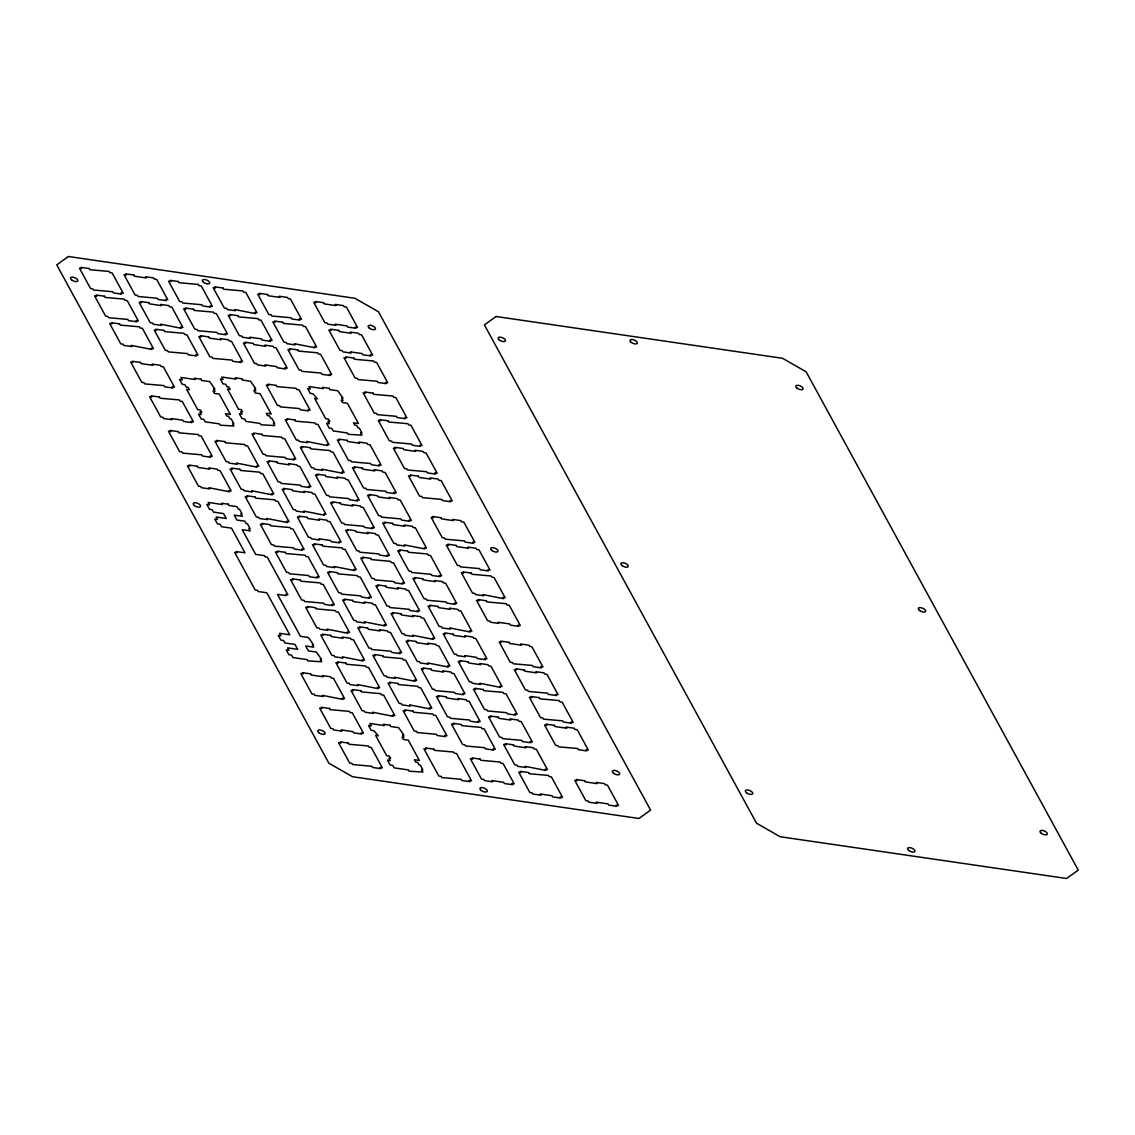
<?xml version="1.0" encoding="UTF-8"?>
<svg xmlns="http://www.w3.org/2000/svg" width="1135" height="1135" viewBox="0 0 1135 1135"><rect width="100%" height="100%" fill="white"/><g stroke="black" fill="none" stroke-linecap="round" stroke-linejoin="round"><path stroke-width="1.5" d="M68.412 256.496L56.75 264.881L328.852 763.188L352.488 776.709L638.934 818.491L650.596 810.106L378.494 311.799L354.872 298.278L68.412 256.496M496.066 316.509L484.404 324.894L756.506 823.201L780.128 836.722L1066.588 878.504L1078.25 870.119L806.148 371.812L782.512 358.291L496.066 316.509M89.282 268.541L81.096 267.335L81.734 268.527L79.45 268.186L90.53 288.489L92.829 288.829L93.467 290.007L112.734 291.723L113.372 292.915L121.573 294.107L120.92 292.929L123.218 293.256L112.124 272.953L109.84 272.627L109.187 271.435L89.92 269.719L89.282 268.541M133.859 275.039L125.673 273.847L126.311 275.025L124.013 274.684L135.108 294.986L137.392 295.327L138.044 296.505L157.311 298.235L157.949 299.413L166.136 300.605L165.497 299.427L167.796 299.753L156.701 279.451L154.417 279.125L153.764 277.947L145.578 276.741L146.216 277.933L134.498 276.216L133.859 275.039M178.422 281.537L170.236 280.345L170.888 281.523L168.59 281.196L179.671 301.499L181.969 301.825L182.621 303.002L201.874 304.733L202.527 305.911L210.713 307.103L210.074 305.925L212.358 306.266L201.278 285.963L198.98 285.623L198.341 284.445L179.075 282.714L178.422 281.537M222.999 288.035L214.813 286.843L215.451 288.02L213.167 287.694L224.248 307.996L226.546 308.323L227.184 309.514L235.385 310.706L234.732 309.529L255.29 313.6L254.637 312.423L256.936 312.763L245.855 292.461L243.557 292.121L242.918 290.943L223.652 289.226L222.999 288.035M267.576 294.547L259.39 293.341L260.029 294.532L257.73 294.192L268.825 314.494L271.123 314.835L271.762 316.012L291.028 317.729L291.667 318.907L299.867 320.113L299.214 318.921L301.513 319.261L290.418 298.959L288.134 298.618L287.481 297.441L279.295 296.249L279.934 297.427L268.215 295.724L267.576 294.547M323.589 302.704L315.402 301.513L316.041 302.69L313.757 302.364L324.837 322.666L327.135 322.993L327.774 324.184L335.96 325.376L335.322 324.199L347.04 325.901L347.693 327.079L355.879 328.27L355.227 327.093L357.525 327.433L346.445 307.131L344.146 306.791L343.494 305.613L335.307 304.421L335.96 305.599L324.241 303.896L323.589 302.704M104.406 296.221L96.205 295.029L96.858 296.207L94.56 295.866L105.64 316.168L107.938 316.509L108.591 317.686L127.844 319.417L128.496 320.595L136.682 321.787L136.044 320.609L138.328 320.935L127.248 300.633L124.949 300.307L124.311 299.129L105.044 297.398L104.406 296.221M148.969 302.719L140.783 301.527L141.435 302.704L139.137 302.378L150.217 322.68L152.516 323.007L153.154 324.184L161.354 325.39L160.702 324.199L181.26 328.285L180.607 327.107L182.905 327.447L171.825 307.145L169.526 306.805L168.888 305.627L160.688 304.435L161.34 305.613L149.621 303.896L148.969 302.719M193.546 309.217L185.36 308.025L185.998 309.202L183.714 308.876L194.794 329.178L197.093 329.505L197.731 330.696L216.998 332.413L217.636 333.591L225.837 334.782L225.184 333.605L227.482 333.945L216.388 313.643L214.104 313.303L213.451 312.125L194.184 310.408L193.546 309.217M238.123 315.729L229.937 314.523L230.575 315.714L228.277 315.374L239.371 335.676L241.656 336.017L242.308 337.194L250.494 338.386L249.856 337.209L261.575 338.911L262.213 340.103L270.4 341.294L269.761 340.103L272.059 340.443L260.965 320.141L258.681 319.815L258.028 318.623L238.761 316.906L238.123 315.729M282.686 322.226L274.5 321.035L275.152 322.212L272.854 321.872L283.934 342.174L286.233 342.515L286.885 343.692L295.072 344.884L294.419 343.706L314.977 347.792L314.338 346.615L316.622 346.941L305.542 326.639L303.244 326.312L302.605 325.121L283.339 323.404L282.686 322.226M338.712 330.398L330.512 329.193L331.165 330.384L328.866 330.044L339.961 350.346L342.245 350.687L342.898 351.864L351.084 353.056L350.445 351.878L362.164 353.581L362.803 354.773L370.989 355.964L370.351 354.787L372.649 355.113L361.554 334.811L359.256 334.484L358.617 333.293L350.431 332.101L351.07 333.279L339.351 331.576L338.712 330.398M119.515 323.901L111.329 322.709L111.968 323.886L109.684 323.56L120.764 343.862L123.062 344.189L123.701 345.366L131.887 346.572L131.249 345.38L151.806 349.466L151.154 348.289L153.452 348.629L142.372 328.327L140.073 327.987L139.421 326.809L120.168 325.078L119.515 323.901M164.093 330.398L155.906 329.207L156.545 330.384L154.246 330.058L165.341 350.36L167.625 350.687L168.278 351.878L187.545 353.595L188.183 354.773L196.369 355.979L195.731 354.787L198.029 355.127L186.934 334.825L184.65 334.484L183.998 333.307L164.731 331.59L164.093 330.398M208.67 336.911L200.469 335.705L201.122 336.896L198.824 336.556L209.904 356.858L212.202 357.199L212.855 358.376L232.107 360.093L232.76 361.285L240.946 362.476L240.308 361.285L242.592 361.625L231.512 341.323L229.213 340.997L228.575 339.805L220.389 338.613L221.027 339.791L209.308 338.088L208.67 336.911M253.233 343.408L245.046 342.217L245.685 343.394L243.401 343.054L254.481 363.356L256.78 363.697L257.418 364.874L265.618 366.066L264.966 364.888L276.685 366.605L277.337 367.783L285.523 368.974L284.871 367.797L287.169 368.123L276.089 347.821L273.79 347.494L273.152 346.317L264.952 345.111L265.604 346.303L253.885 344.586L253.233 343.408M297.81 349.906L289.624 348.715L290.262 349.892L287.978 349.566L299.058 369.854L301.357 370.194L301.995 371.372L321.262 373.103L321.9 374.28L330.101 375.472L329.448 374.295L331.746 374.635L320.652 354.333L318.368 353.992L317.715 352.815L298.448 351.084L297.81 349.906M353.822 358.078L345.636 356.887L346.274 358.064L343.99 357.724L355.071 378.026L357.369 378.366L358.007 379.544L377.274 381.275L377.927 382.452L386.113 383.644L385.46 382.467L387.759 382.793L376.678 362.491L374.38 362.164L373.741 360.987L354.475 359.256L353.822 358.078M372.975 393.15L364.789 391.944L365.427 393.136L363.129 392.795L374.224 413.097L376.508 413.424L377.16 414.615L396.427 416.332L397.066 417.51L405.252 418.716L404.613 417.524L406.912 417.864L395.817 397.562L393.533 397.222L392.88 396.044L373.614 394.327L372.975 393.15M329.093 388.312L322.553 387.347L323.262 388.638L309.004 386.567L310.323 389.007L307.656 388.61L310.281 393.405L312.948 393.802L317.417 398.867L314.679 398.47L325.759 418.772L328.497 419.17L329.788 421.525L327.944 421.255L329.278 423.695L326.596 423.312L329.221 428.108L331.902 428.491L333.222 430.931L347.494 433.017L348.19 434.308L361.994 435.131L360.66 432.69L361.909 432.875L359.284 428.079L358.036 427.895L356.716 425.455L354.815 425.185L353.524 422.816L358.447 423.539L347.367 403.237L342.43 402.514L341.138 400.158L343.04 400.428L341.72 397.988L342.969 398.172L337.762 390.752L329.803 389.603L329.093 388.312M140.556 362.434L132.369 361.228L133.008 362.42L130.709 362.079L141.804 382.381L144.088 382.722L144.741 383.9L164.007 385.616L164.646 386.794L172.832 388L172.194 386.808L174.492 387.148L163.397 366.846L161.113 366.506L160.461 365.328L152.274 364.136L152.913 365.314L141.194 363.611L140.556 362.434M241.84 378.764L235.3 377.813L236.009 379.104L221.736 377.019L223.07 379.459L220.403 379.062L223.013 383.871L225.695 384.254L227.028 386.695L228.859 386.964L230.15 389.319L227.426 388.922L238.506 409.224L241.244 409.622L242.535 411.991L240.691 411.721L242.025 414.147L239.343 413.764L241.968 418.56L244.635 418.957L245.969 421.383L260.227 423.469L260.936 424.76L274.727 425.582L273.407 423.142L274.656 423.327L272.031 418.531L270.783 418.347L269.449 415.907L267.548 415.637L266.257 413.268L271.194 413.991L260.114 393.689L255.176 392.965L253.885 390.61L255.786 390.88L254.453 388.454L255.701 388.638L250.509 381.218L242.535 380.055L241.84 378.764M276.16 385.389L267.974 384.197L268.626 385.375L266.328 385.049L277.408 405.351L279.707 405.677L280.345 406.869L299.612 408.586L300.264 409.763L308.45 410.955L307.798 409.778L310.096 410.118L299.016 389.816L296.717 389.475L296.079 388.298L276.812 386.581L276.16 385.389M201.037 379.189L194.511 378.225L195.206 379.516L180.947 377.444L182.281 379.87L179.6 379.487L182.224 384.283L184.891 384.68L186.225 387.106L188.07 387.376L189.361 389.745L186.622 389.348L197.717 409.65L200.441 410.047L201.732 412.402L199.888 412.133L201.221 414.573L198.554 414.19L201.165 418.985L203.846 419.368L205.18 421.809L219.438 423.894L220.147 425.185L233.938 426.008L232.604 423.568L233.853 423.752L231.242 418.957L229.994 418.772L228.66 416.332L226.759 416.048L225.468 413.693L230.405 414.417L219.31 394.115L214.387 393.391L213.096 391.036L214.997 391.305L213.664 388.865L214.912 389.05L209.705 381.63L201.746 380.48L201.037 379.189M388.085 420.83L379.899 419.638L380.551 420.815L378.253 420.475L389.333 440.777L391.632 441.118L392.27 442.295L411.537 444.012L412.189 445.204L420.376 446.395L419.737 445.218L422.021 445.544L410.941 425.242L408.643 424.916L408.004 423.724L388.738 422.007L388.085 420.83M159.453 397.037L151.267 395.831L151.906 397.023L149.607 396.683L160.702 416.985L162.986 417.325L163.639 418.503L171.825 419.695L171.186 418.517L182.905 420.22L183.544 421.411L191.73 422.603L191.091 421.411L193.39 421.752L182.295 401.449L180.011 401.123L179.358 399.931L160.092 398.215L159.453 397.037M295.057 419.993L286.871 418.801L287.51 419.978L285.225 419.652L296.306 439.954L298.604 440.281L299.243 441.472L307.443 442.664L306.791 441.487L327.348 445.558L326.696 444.381L328.994 444.721L317.913 424.419L315.615 424.079L314.977 422.901L295.71 421.184L295.057 419.993M347.197 440.337L338.996 439.146L339.649 440.323L337.35 439.997L348.445 460.299L350.729 460.626L351.382 461.803L370.648 463.534L371.287 464.712L379.473 465.903L378.835 464.726L381.133 465.066L370.038 444.764L367.74 444.423L367.102 443.246L358.915 442.054L359.554 443.232L347.835 441.515L347.197 440.337M403.209 448.509L395.023 447.318L395.661 448.495L393.363 448.169L404.457 468.457L406.741 468.798L407.394 469.975L426.661 471.706L427.299 472.884L435.499 474.075L434.847 472.898L437.145 473.224L426.051 452.936L423.766 452.595L423.114 451.418L414.928 450.226L415.566 451.404L403.847 449.687L403.209 448.509M261.83 434.265L253.63 433.059L254.283 434.251L251.984 433.91L263.079 454.213L265.363 454.553L266.016 455.731L285.282 457.448L285.921 458.625L294.107 459.831L293.468 458.639L295.753 458.98L284.672 438.677L282.374 438.337L281.735 437.159L262.469 435.443L261.83 434.265M310.181 447.687L301.981 446.481L302.634 447.672L300.335 447.332L311.43 467.634L313.714 467.975L314.367 469.152L322.553 470.344L321.914 469.166L342.458 473.252L341.819 472.061L344.118 472.401L333.023 452.099L330.725 451.773L330.086 450.581L310.82 448.864L310.181 447.687M178.351 431.64L170.151 430.449L170.803 431.626L168.505 431.286L179.6 451.588L181.884 451.929L182.536 453.106L201.803 454.823L202.441 456.015L210.628 457.206L209.989 456.029L212.273 456.355L201.193 436.053L198.895 435.726L198.256 434.535L178.989 432.818L178.351 431.64M224.815 441.6L216.615 440.408L217.267 441.586L214.969 441.245L226.064 461.548L228.348 461.888L229 463.066L237.187 464.258L236.534 463.08L257.092 467.166L256.453 465.988L258.737 466.315L247.657 446.012L245.359 445.686L244.72 444.509L225.454 442.778L224.815 441.6M362.306 468.017L354.12 466.826L354.758 468.017L352.474 467.677L363.555 487.979L365.853 488.305L366.491 489.497L385.758 491.214L386.411 492.391L394.597 493.597L393.944 492.406L396.243 492.746L385.162 472.444L382.864 472.103L382.225 470.926L374.025 469.734L374.678 470.911L362.959 469.209L362.306 468.017M418.318 476.189L410.132 474.998L410.785 476.175L408.487 475.849L419.567 496.151L421.865 496.477L422.504 497.669L441.77 499.386L442.423 500.563L450.609 501.755L449.971 500.578L452.255 500.918L441.174 480.616L438.876 480.275L438.238 479.098L430.037 477.906L430.69 479.084L418.971 477.381L418.318 476.189M276.94 461.945L268.754 460.753L269.392 461.931L267.108 461.59L278.189 481.893L280.487 482.233L281.125 483.411L300.392 485.127L301.045 486.319L309.231 487.511L308.578 486.333L310.877 486.66L299.796 466.357L297.498 466.031L296.845 464.839L288.659 463.647L289.311 464.839L277.593 463.123L276.94 461.945M325.291 475.366L317.105 474.175L317.743 475.352L315.459 475.012L326.539 495.314L328.838 495.654L329.476 496.832L348.743 498.563L349.396 499.74L357.582 500.932L356.929 499.755L359.227 500.081L348.147 479.779L345.849 479.452L345.21 478.275L337.01 477.069L337.662 478.261L325.944 476.544L325.291 475.366M239.925 469.28L231.739 468.088L232.377 469.266L230.093 468.939L241.173 489.242L243.472 489.568L244.11 490.746L252.296 491.952L251.658 490.76L272.216 494.846L271.563 493.668L273.861 494.009L262.781 473.706L260.482 473.366L259.83 472.188L240.577 470.458L239.925 469.28M197.249 466.244L189.048 465.052L189.701 466.23L187.403 465.889L198.483 486.191L200.781 486.532L201.434 487.709L209.62 488.901L208.968 487.724L229.525 491.81L228.887 490.632L231.171 490.958L220.091 470.656L217.792 470.33L217.154 469.138L208.968 467.946L209.606 469.138L197.887 467.421L197.249 466.244M377.43 495.711L369.23 494.519L369.882 495.697L367.584 495.357L378.679 515.659L380.963 515.999L381.615 517.177L400.882 518.894L401.52 520.085L409.707 521.277L409.068 520.1L411.367 520.426L400.272 500.124L397.988 499.797L397.335 498.606L389.149 497.414L389.787 498.591L378.069 496.889L377.43 495.711M292.064 489.625L283.863 488.433L284.516 489.611L282.218 489.284L293.312 509.572L295.597 509.913L296.249 511.091L304.435 512.296L303.783 511.105L324.34 515.191L323.702 514.013L326 514.354L314.906 494.051L312.607 493.711L311.969 492.533L303.783 491.341L304.421 492.519L292.702 490.802L292.064 489.625M340.415 503.046L332.229 501.854L332.867 503.032L330.569 502.706L341.663 523.008L343.948 523.334L344.6 524.512L363.867 526.243L364.505 527.42L372.691 528.612L372.053 527.434L374.351 527.775L363.257 507.473L360.973 507.132L360.32 505.955L352.134 504.763L352.772 505.94L341.053 504.224L340.415 503.046M441.004 517.716L432.804 516.524L433.456 517.702L431.158 517.376L442.253 537.678L444.537 538.004L445.19 539.182L464.456 540.913L465.095 542.09L473.281 543.282L472.642 542.104L474.941 542.445L463.846 522.143L461.548 521.802L460.909 520.624L452.723 519.433L453.362 520.61L441.643 518.894L441.004 517.716M255.049 496.96L246.848 495.768L247.501 496.96L245.203 496.619L256.297 516.922L258.581 517.248L259.234 518.44L267.42 519.631L266.782 518.454L287.325 522.54L286.687 521.348L288.985 521.689L277.891 501.386L275.592 501.046L274.954 499.868L255.687 498.151L255.049 496.96M392.54 523.391L384.354 522.199L384.992 523.377L382.708 523.036L393.788 543.339L396.087 543.679L396.725 544.857L404.925 546.048L404.273 544.871L424.83 548.957L424.178 547.779L426.476 548.106L415.396 527.803L413.097 527.477L412.459 526.299L404.259 525.094L404.911 526.285L393.192 524.569L392.54 523.391M228.277 504.181L221.736 503.231L222.446 504.522L208.173 502.436L209.507 504.876L206.84 504.479L209.45 509.274L212.132 509.672L213.465 512.112L223.567 513.573L226.248 518.496L216.147 517.021L217.466 519.447L214.799 519.064L217.423 523.859L220.091 524.256L221.424 526.683L231.526 528.158L244.99 552.83L236.293 551.553L236.931 552.731L234.647 552.404L255.176 590.001L257.475 590.342L258.113 591.519L266.824 592.796L289.737 634.763L279.636 633.287L280.969 635.728L278.288 635.33L280.912 640.126L283.58 640.523L284.913 642.963L295.015 644.425L297.696 649.333L287.595 647.872L288.928 650.298L286.247 649.915L288.872 654.711L291.539 655.108L292.873 657.534L307.145 659.619L307.84 660.91L321.645 661.733L320.311 659.293L321.56 659.478L316.353 652.058L308.394 650.894L305.712 645.985L313.671 647.149L312.352 644.723L313.6 644.893L308.394 637.487L300.434 636.324L277.522 594.357L286.219 595.62L285.566 594.442L287.864 594.768L267.335 557.172L265.037 556.831L264.398 555.653L255.687 554.391L242.223 529.719L250.182 530.882L248.863 528.442L250.097 528.626L247.487 523.831L246.238 523.646L244.905 521.206L236.945 520.043L234.264 515.134L242.223 516.297L240.89 513.871L242.138 514.041L239.528 509.246L238.279 509.062L236.945 506.636L228.986 505.472L228.277 504.181M307.174 517.305L298.987 516.113L299.626 517.29L297.342 516.964L308.422 537.266L310.72 537.593L311.359 538.784L319.545 539.976L318.907 538.799L330.625 540.501L331.278 541.679L339.464 542.87L338.812 541.693L341.11 542.033L330.03 521.731L327.731 521.391L327.079 520.213L318.892 519.021L319.545 520.199L307.826 518.496L307.174 517.305M355.525 530.726L347.338 529.534L347.991 530.712L345.693 530.385L356.773 550.688L359.071 551.014L359.71 552.206L378.976 553.923L379.629 555.1L387.815 556.292L387.163 555.114L389.461 555.455L378.381 535.152L376.082 534.812L375.444 533.634L367.243 532.443L367.896 533.62L356.177 531.918L355.525 530.726M456.114 545.396L447.928 544.204L448.566 545.382L446.282 545.055L457.362 565.358L459.661 565.684L460.299 566.876L479.566 568.592L480.219 569.77L488.405 570.976L487.752 569.784L490.05 570.125L478.97 549.822L476.672 549.482L476.033 548.304L467.833 547.113L468.485 548.29L456.767 546.588L456.114 545.396M270.158 524.654L261.972 523.462L262.611 524.64L260.326 524.299L271.407 544.601L273.705 544.942L274.344 546.119L293.61 547.836L294.263 549.028L302.449 550.22L301.796 549.042L304.095 549.368L293.014 529.066L290.716 528.74L290.078 527.548L270.811 525.831L270.158 524.654M407.664 551.071L399.477 549.879L400.116 551.057L397.817 550.73L408.912 571.033L411.196 571.359L411.849 572.537L431.116 574.267L431.754 575.445L439.94 576.637L439.302 575.459L441.6 575.8L430.505 555.497L428.221 555.157L427.569 553.979L408.302 552.248L407.664 551.071M322.297 544.999L314.097 543.793L314.75 544.984L312.451 544.644L323.546 564.946L325.83 565.287L326.483 566.464L334.669 567.656L334.03 566.478L354.574 570.565L353.936 569.373L356.234 569.713L345.139 549.411L342.841 549.085L342.202 547.893L322.936 546.176L322.297 544.999M370.648 558.42L362.462 557.214L363.101 558.406L360.802 558.065L371.897 578.368L374.181 578.708L374.834 579.886L394.1 581.602L394.739 582.794L402.925 583.986L402.287 582.794L404.585 583.135L393.49 562.832L391.206 562.506L390.553 561.314L371.287 559.598L370.648 558.42M471.238 573.09L463.037 571.884L463.69 573.076L461.392 572.735L472.486 593.038L474.77 593.378L475.423 594.556L483.609 595.747L482.971 594.57L503.514 598.656L502.876 597.478L505.174 597.804L494.08 577.502L491.795 577.176L491.143 575.984L471.876 574.267L471.238 573.09M285.282 552.334L277.082 551.142L277.734 552.319L275.436 551.979L286.531 572.281L288.815 572.622L289.468 573.799L308.734 575.53L309.373 576.708L317.559 577.899L316.92 576.722L319.219 577.048L308.124 556.76L305.826 556.42L305.187 555.242L285.921 553.511L285.282 552.334M422.773 578.751L414.587 577.559L415.24 578.751L412.941 578.41L424.022 598.712L426.32 599.039L426.959 600.231L446.225 601.947L446.878 603.125L455.064 604.331L454.411 603.139L456.71 603.48L445.629 583.177L443.331 582.837L442.693 581.659L434.492 580.467L435.145 581.645L423.426 579.942L422.773 578.751M337.407 572.678L329.221 571.487L329.859 572.664L327.575 572.324L338.656 592.626L340.954 592.967L341.592 594.144L360.859 595.875L361.512 597.053L369.698 598.244L369.045 597.067L371.344 597.393L360.263 577.091L357.965 576.764L357.326 575.587L338.06 573.856L337.407 572.678M385.758 586.1L377.572 584.908L378.225 586.086L375.926 585.745L387.007 606.047L389.305 606.388L389.943 607.566L409.21 609.296L409.863 610.474L418.049 611.666L417.396 610.488L419.695 610.814L408.614 590.512L406.316 590.186L405.677 589.008L397.477 587.802L398.13 588.994L386.411 587.277L385.758 586.1M486.348 600.77L478.161 599.578L478.8 600.755L476.516 600.415L487.596 620.717L489.894 621.058L490.533 622.235L498.733 623.427L498.081 622.25L509.799 623.966L510.452 625.144L518.638 626.336L517.986 625.158L520.284 625.484L509.204 605.182L506.905 604.856L506.267 603.678L487 601.947L486.348 600.77M300.392 580.013L292.206 578.822L292.844 579.999L290.56 579.673L301.64 599.975L303.939 600.302L304.577 601.493L323.844 603.21L324.496 604.387L332.683 605.579L332.03 604.402L334.328 604.742L323.248 584.44L320.95 584.099L320.311 582.922L301.045 581.205L300.392 580.013M437.897 606.445L429.711 605.253L430.349 606.43L428.051 606.09L439.146 626.392L441.43 626.733L442.083 627.91L450.269 629.102L449.63 627.925L470.174 632.011L469.535 630.833L471.834 631.159L460.739 610.857L458.455 610.531L457.802 609.339L449.616 608.147L450.255 609.325L438.536 607.622L437.897 606.445M352.531 600.358L344.331 599.166L344.983 600.344L342.685 600.018L353.779 620.32L356.064 620.646L356.716 621.824L364.902 623.03L364.264 621.838L384.808 625.924L384.169 624.747L386.467 625.087L375.373 604.785L373.089 604.444L372.436 603.267L364.25 602.075L364.888 603.252L353.169 601.536L352.531 600.358M400.882 613.78L392.696 612.588L393.334 613.765L391.036 613.439L402.13 633.741L404.415 634.068L405.067 635.245L413.253 636.451L412.615 635.26L433.159 639.346L432.52 638.168L434.819 638.508L423.724 618.206L421.44 617.866L420.787 616.688L412.601 615.496L413.239 616.674L401.52 614.957L400.882 613.78M315.516 607.707L307.33 606.501L307.968 607.693L305.67 607.353L316.764 627.655L319.048 627.995L319.701 629.173L327.887 630.365L327.249 629.187L347.792 633.273L347.154 632.082L349.452 632.422L338.358 612.12L336.073 611.779L335.421 610.602L316.154 608.885L315.516 607.707M453.007 634.124L444.821 632.933L445.473 634.11L443.175 633.77L454.255 654.072L456.554 654.413L457.192 655.59L465.393 656.782L464.74 655.604L476.459 657.321L477.111 658.499L485.298 659.69L484.645 658.513L486.943 658.839L475.863 638.537L473.565 638.21L472.926 637.033L464.726 635.827L465.378 637.019L453.659 635.302L453.007 634.124M509.033 642.297L500.833 641.105L501.486 642.282L499.187 641.942L510.268 662.244L512.566 662.585L513.219 663.762L532.471 665.479L533.124 666.671L541.31 667.862L540.671 666.685L542.956 667.011L531.875 646.709L529.577 646.383L528.938 645.191L520.752 643.999L521.391 645.191L509.672 643.474L509.033 642.297M367.641 628.038L359.454 626.846L360.093 628.024L357.809 627.698L368.889 648L371.188 648.326L371.826 649.518L391.093 651.235L391.745 652.412L399.931 653.604L399.279 652.426L401.577 652.767L390.497 632.465L388.198 632.124L387.56 630.947L379.36 629.755L380.012 630.932L368.293 629.23L367.641 628.038M415.992 641.459L407.805 640.268L408.458 641.445L406.16 641.119L417.24 661.421L419.539 661.748L420.177 662.939L428.377 664.131L427.725 662.953L448.282 667.039L447.644 665.848L449.928 666.188L438.848 645.886L436.549 645.545L435.911 644.368L427.711 643.176L428.363 644.354L416.644 642.651L415.992 641.459M330.625 635.387L322.439 634.195L323.092 635.373L320.794 635.033L331.874 655.335L334.172 655.675L334.811 656.853L343.011 658.045L342.359 656.867L362.916 660.953L362.264 659.775L364.562 660.102L353.482 639.799L351.183 639.473L350.545 638.281L342.344 637.09L342.997 638.281L331.278 636.565L330.625 635.387M468.131 661.804L459.945 660.613L460.583 661.79L458.285 661.464L469.379 681.766L471.663 682.092L472.316 683.27L480.502 684.476L479.864 683.284L500.407 687.37L499.769 686.193L502.067 686.533L490.973 666.231L488.688 665.89L488.036 664.713L479.85 663.521L480.488 664.699L468.769 662.996L468.131 661.804M524.143 669.976L515.957 668.785L516.595 669.962L514.311 669.636L525.391 689.924L527.69 690.264L528.328 691.442L547.595 693.173L548.233 694.35L556.434 695.542L555.781 694.365L558.08 694.705L546.999 674.403L544.701 674.062L544.048 672.885L535.862 671.693L536.514 672.871L524.796 671.154L524.143 669.976M382.765 655.732L374.578 654.526L375.217 655.718L372.918 655.377L384.013 675.68L386.297 676.02L386.95 677.198L395.136 678.389L394.498 677.212L415.041 681.298L414.403 680.106L416.701 680.447L405.606 660.144L403.322 659.818L402.67 658.626L383.403 656.91L382.765 655.732M431.116 669.153L422.929 667.947L423.568 669.139L421.269 668.799L432.364 689.101L434.648 689.442L435.301 690.619L454.567 692.336L455.206 693.528L463.392 694.719L462.754 693.542L465.052 693.868L453.957 673.566L451.673 673.239L451.021 672.048L442.834 670.856L443.473 672.034L431.754 670.331L431.116 669.153M345.749 663.067L337.563 661.875L338.202 663.053L335.903 662.726L346.998 683.015L349.282 683.355L349.935 684.533L358.121 685.724L357.482 684.547L378.026 688.633L377.387 687.455L379.686 687.782L368.591 667.494L366.307 667.153L365.654 665.975L346.388 664.245L345.749 663.067M483.24 689.498L475.054 688.292L475.707 689.484L473.409 689.144L484.489 709.446L486.787 709.772L487.426 710.964L506.692 712.681L507.345 713.858L515.531 715.064L514.893 713.872L517.177 714.213L506.097 693.911L503.798 693.57L503.16 692.393L483.893 690.676L483.24 689.498M539.267 697.656L531.067 696.464L531.719 697.642L529.421 697.316L540.501 717.618L542.8 717.944L543.452 719.136L562.705 720.853L563.357 722.03L571.543 723.222L570.905 722.044L573.189 722.385L562.109 702.083L559.81 701.742L559.172 700.565L539.905 698.848L539.267 697.656M397.874 683.412L389.688 682.22L390.341 683.398L388.042 683.057L399.123 703.359L401.421 703.7L402.06 704.878L410.26 706.069L409.607 704.892L430.165 708.978L429.512 707.8L431.811 708.126L420.73 687.824L418.432 687.498L417.793 686.32L398.527 684.589L397.874 683.412M310.621 673.864L302.435 672.672L303.073 673.849L300.775 673.523L311.87 693.826L314.168 694.152L314.806 695.329L322.993 696.535L322.354 695.344L342.912 699.43L342.259 698.252L344.558 698.592L333.463 678.29L331.179 677.95L330.526 676.772L322.34 675.58L322.978 676.758L311.26 675.041L310.621 673.864M446.225 696.833L438.039 695.641L438.692 696.819L436.393 696.479L447.474 716.781L449.772 717.121L450.411 718.299L469.677 720.03L470.33 721.207L478.516 722.399L477.878 721.222L480.162 721.548L469.081 701.246L466.783 700.919L466.144 699.742L457.944 698.536L458.597 699.727L446.878 698.011L446.225 696.833M360.859 690.747L352.673 689.555L353.325 690.733L351.027 690.406L362.108 710.709L364.406 711.035L365.044 712.227L373.245 713.418L372.592 712.227L393.15 716.313L392.497 715.135L394.796 715.476L383.715 695.173L381.417 694.833L380.778 693.655L361.512 691.939L360.859 690.747M498.364 717.178L490.178 715.986L490.817 717.164L488.518 716.823L499.613 737.126L501.911 737.466L502.55 738.644L521.816 740.361L522.455 741.552L530.655 742.744L530.002 741.566L532.301 741.893L521.206 721.59L518.922 721.264L518.269 720.072L510.083 718.881L510.722 720.058L499.003 718.356L498.364 717.178M554.377 725.35L546.19 724.144L546.829 725.336L544.545 724.995L555.625 745.298L557.923 745.638L558.562 746.816L577.828 748.533L578.467 749.724L586.667 750.916L586.015 749.724L588.313 750.065L577.233 729.762L574.934 729.436L574.282 728.244L566.095 727.053L566.748 728.23L555.029 726.528L554.377 725.35M412.998 711.092L404.812 709.9L405.45 711.077L403.152 710.751L414.247 731.053L416.531 731.38L417.183 732.557L436.45 734.288L437.088 735.466L445.275 736.658L444.636 735.48L446.935 735.82L435.84 715.518L433.556 715.178L432.903 714L413.637 712.269L412.998 711.092M461.349 724.513L453.163 723.321L453.801 724.499L451.503 724.173L462.598 744.475L464.896 744.801L465.534 745.979L484.801 747.71L485.44 748.887L493.64 750.079L492.987 748.901L495.286 749.242L484.191 728.94L481.907 728.599L481.254 727.422L461.988 725.691L461.349 724.513M329.519 708.467L321.333 707.275L321.971 708.453L319.673 708.126L330.767 728.429L333.052 728.755L333.704 729.947L341.89 731.139L341.252 729.947L352.971 731.664L353.609 732.841L361.795 734.033L361.157 732.855L363.455 733.196L352.361 712.894L350.077 712.553L349.424 711.375L330.157 709.659L329.519 708.467M390 725.222L383.474 724.272L384.169 725.563L369.911 723.477L371.244 725.918L368.563 725.535L371.188 730.33L373.855 730.713L378.324 735.792L375.586 735.381L386.68 755.683L389.404 756.08L390.695 758.45L388.851 758.18L390.185 760.62L387.517 760.223L390.128 765.018L392.809 765.416L394.143 767.856L408.401 769.927L409.111 771.218L422.901 772.041L421.567 769.615L422.816 769.785L420.205 764.99L418.957 764.806L417.623 762.38L415.722 762.096L414.431 759.741L419.368 760.45L408.274 740.148L403.336 739.438L402.06 737.069L403.961 737.353L402.627 734.913L403.876 735.097L398.669 727.677L390.71 726.514L390 725.222M513.474 744.858L505.288 743.666L505.94 744.844L503.642 744.517L514.722 764.806L517.021 765.146L517.659 766.324L525.86 767.515L525.207 766.338L545.765 770.424L545.126 769.246L547.41 769.573L536.33 749.284L534.032 748.944L533.393 747.766L525.193 746.575L525.846 747.752L514.127 746.036L513.474 744.858M433.783 749.157L425.597 747.965L426.235 749.143L423.937 748.802L438.805 776.028L441.104 776.368L441.742 777.546L461.009 779.263L461.661 780.454L469.847 781.646L469.195 780.469L471.493 780.795L456.625 753.569L454.341 753.243L453.688 752.065L434.421 750.334L433.783 749.157M480.247 759.116L472.061 757.925L472.699 759.102L470.401 758.776L481.495 779.078L483.78 779.404L484.432 780.582L492.618 781.788L491.98 780.596L503.699 782.313L504.337 783.49L512.523 784.682L511.885 783.505L514.183 783.845L503.089 763.543L500.805 763.202L500.152 762.025L480.885 760.308L480.247 759.116M348.417 743.07L340.23 741.879L340.869 743.056L338.57 742.73L349.665 763.032L351.949 763.358L352.602 764.55L371.869 766.267L372.507 767.444L380.693 768.636L380.055 767.459L382.353 767.799L371.259 747.497L368.974 747.156L368.322 745.979L349.055 744.262L348.417 743.07M528.598 772.538L520.412 771.346L521.05 772.524L518.752 772.197L529.846 792.5L532.145 792.826L532.783 794.018L540.969 795.209L540.331 794.018L552.05 795.734L552.688 796.912L560.889 798.104L560.236 796.926L562.534 797.267L551.44 776.964L549.156 776.624L548.503 775.446L529.236 773.73L528.598 772.538M584.61 780.71L576.424 779.518L577.062 780.696L574.778 780.369L585.859 800.672L588.157 800.998L588.795 802.175L596.982 803.381L596.343 802.19L608.062 803.906L608.715 805.084L616.901 806.276L616.248 805.098L618.547 805.439L607.466 785.136L605.168 784.796L604.515 783.618L596.329 782.426L596.982 783.604L585.263 781.887L584.61 780.71M613.567 773.261A3.944 1.788 22.6 0 0 619.653 774.155A3.944 1.788 22.6 0 0 614.815 770.438A3.944 1.788 22.6 0 0 613.567 773.261M318.992 732.827A3.944 1.788 22.6 0 0 325.064 733.707A3.944 1.788 22.6 0 0 320.24 730.004A3.944 1.788 22.6 0 0 318.992 732.827M194.468 505.6A3.944 1.788 22.6 0 0 200.555 506.48A3.944 1.788 22.6 0 0 195.731 502.777A3.944 1.788 22.6 0 0 194.468 505.6M71.718 280.005A3.944 1.788 22.6 0 0 77.79 280.898A3.944 1.788 22.6 0 0 72.966 277.181A3.944 1.788 22.6 0 0 71.718 280.005M491.895 550.475A3.944 1.788 22.6 0 0 497.967 551.355A3.944 1.788 22.6 0 0 493.143 547.652A3.944 1.788 22.6 0 0 491.895 550.475M369.329 328.128A3.944 1.788 22.6 0 0 375.415 329.022A3.944 1.788 22.6 0 0 370.577 325.305A3.944 1.788 22.6 0 0 369.329 328.128M481.155 790.457A3.944 1.788 22.6 0 0 487.241 791.35A3.944 1.788 22.6 0 0 482.418 787.633A3.944 1.788 22.6 0 0 481.155 790.457M203.576 282.345A3.944 1.788 22.6 0 0 209.663 283.225A3.944 1.788 22.6 0 0 204.839 279.522A3.944 1.788 22.6 0 0 203.576 282.345M631.23 342.359A3.944 1.788 22.6 0 0 637.303 343.238A3.944 1.788 22.6 0 0 632.479 339.535A3.944 1.788 22.6 0 0 631.23 342.359M908.809 850.47A3.944 1.788 22.6 0 0 914.895 851.364A3.944 1.788 22.6 0 0 910.057 847.646A3.944 1.788 22.6 0 0 908.809 850.47M796.983 388.142A3.944 1.788 22.6 0 0 803.055 389.035A3.944 1.788 22.6 0 0 798.231 385.318A3.944 1.788 22.6 0 0 796.983 388.142M1041.221 833.274A3.944 1.788 22.6 0 0 1047.293 834.168A3.944 1.788 22.6 0 0 1042.469 830.451A3.944 1.788 22.6 0 0 1041.221 833.274M622.122 565.613A3.944 1.788 22.6 0 0 628.208 566.493A3.944 1.788 22.6 0 0 623.385 562.79A3.944 1.788 22.6 0 0 622.122 565.613M499.372 340.018A3.944 1.788 22.6 0 0 505.444 340.911A3.944 1.788 22.6 0 0 500.62 337.194A3.944 1.788 22.6 0 0 499.372 340.018M746.631 792.84A3.944 1.788 22.6 0 0 752.718 793.72A3.944 1.788 22.6 0 0 747.894 790.017A3.944 1.788 22.6 0 0 746.631 792.84M919.534 610.488A3.944 1.788 22.6 0 0 925.621 611.368A3.944 1.788 22.6 0 0 920.797 607.665A3.944 1.788 22.6 0 0 919.534 610.488"/></g></svg>
